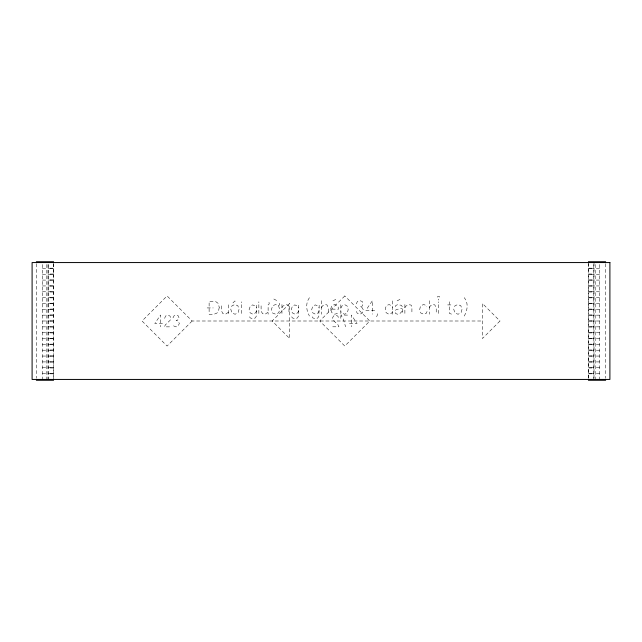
<?xml version="1.0" encoding="UTF-8"?>
<svg xmlns="http://www.w3.org/2000/svg" width="642" height="642" viewBox="0 0 642 642"><rect width="100%" height="100%" fill="white"/><g stroke="black" fill="none" stroke-linecap="round" stroke-linejoin="round"><path stroke-width="0.48" stroke-dasharray="3.21 2.41" d="M330.622 309.155L331.81 305.72L334.667 304.493L337.893 306.065L338.567 309.155L330.622 309.155L331.826 312.662L334.811 314.235L337.138 313.424L338.262 311.868M164.649 318.376L165.5 316.049L167.747 315.206L169.897 316L170.876 317.942L170.122 320.278L165.355 324.86L164.424 326.85L170.676 326.85M464.246 316.041C467.528 310.343 468.692 303.104 464.246 297.647M427.042 311.49L426.152 313.432L423.696 314.235L420.799 312.983L419.724 309.444L420.325 306.772L421.433 305.367L423.744 304.581L425.951 305.367L426.769 306.772M392.663 311.282L391.869 312.919L389.485 314.235L387.415 313.641L385.938 312.277L385.296 309.829L385.698 307.301L386.949 305.335L389.18 304.581L391.387 305.648L392.663 307.414M437.314 297.182L437.627 296.532L439.481 296.532L439.858 298.024L438.478 299.357L438.478 300.071M309.436 297.711C305.415 303.176 306.194 310.423 309.436 316.041M172.979 317.878L174.078 315.792L176.109 315.086L178.179 315.792L179.022 317.878L178.075 319.828L176.109 320.462L178.075 321.152L179.359 323.424L178.075 326.08L176.109 326.85L173.918 326.08L172.826 323.785M356.214 303.875L357.474 301.459L359.817 300.641L362.208 301.459L363.187 303.875L362.088 306.122L359.817 306.86L362.088 307.646L363.573 310.279L362.088 313.344L359.817 314.235L357.289 313.344L356.029 310.696M340.822 308.168L342.009 305.945L344.786 304.669L347.386 306.218L348.213 309.669L347.25 312.871L344.65 314.235L342.05 313.272L340.822 311.571M395.175 306.643L395.873 305.48L397.583 304.645L401.402 305.303L402.245 306.643L402.63 314.227M256.591 310.961L255.388 312.927L252.924 314.243L250.123 312.815L249.112 309.388L250.364 306.065L252.723 304.894L255.299 306.082L256.591 308.16M298.715 310.961L297.519 312.927L295.055 314.243L292.254 312.815L291.243 309.388L292.487 306.065L294.847 304.894L297.423 306.082L298.715 308.16M319.186 310.961L317.991 312.927L315.527 314.243L312.726 312.815L311.707 309.388L312.959 306.065L315.318 304.894L317.894 306.082L319.186 308.16M321.441 307.646L322.517 305.905L324.972 304.364L326.979 304.966L328.367 308.072L328.367 314.235M429.297 307.646L430.373 305.905L432.828 304.364L434.835 304.966L436.223 308.072L436.223 314.235M281.95 307.654L282.929 306.106L285.778 304.637L288.146 305.094L288.964 306.467L288.964 314.235M404.885 307.654L405.872 306.106L408.721 304.637L411.081 305.094L411.907 306.467L411.907 314.235M232.958 302.928L234.9 300.946L236.914 302.928M402.245 311.169L399.87 313.585L397.623 314.235L395.673 313.585L394.918 311.956L395.576 310.15L396.668 309.396L402.245 308.529M192.127 321L167.081 346.046L142.034 321L167.081 295.954L192.127 321L482.431 321M376.332 316.594L377.095 315.864L377.488 313.127M278.5 305.688L279.695 309.356L278.78 312.726L275.779 314.235L272.738 313.135L271.454 309.356L272.738 305.688L275.554 304.565L278.5 305.688L279.575 304.79L279.374 303.193M228.528 312.189L225.486 314.235L222.943 313.665L221.506 310.961L221.506 304.806M268.123 312.189L265.074 314.235L262.53 313.665L261.101 310.961L261.101 304.806M332.909 300.865L336.4 299.068M397.093 300.865L400.576 299.068M451.503 314.123L449.448 313.457L449.296 301.772M42.436 268.404L51.256 268.404M590.744 268.404L599.564 268.404M42.436 274.246L51.256 274.246M590.744 274.246L599.564 274.246M42.436 280.089L51.256 280.089M590.744 280.089L599.564 280.089M42.436 285.939L51.256 285.939M590.744 285.939L599.564 285.939M42.436 291.781L51.256 291.781M590.744 291.781L599.564 291.781M42.436 297.623L51.256 297.623M590.744 297.623L599.564 297.623M42.436 303.465L51.256 303.465M590.744 303.465L599.564 303.465M447.675 304.902L451.366 304.902M207.157 307.919L213.216 307.919M42.436 309.316L51.256 309.316M590.744 309.316L599.564 309.316M374.679 310.295L365.828 310.295L372.488 300.6L372.488 314.235M42.436 315.158L51.256 315.158M347.531 315.094L340.846 315.094L343.318 318.978L345.573 326.802M590.744 315.158L599.564 315.158M42.436 321L51.256 321M590.744 321L599.564 321M162.474 323.44L154.81 323.44L160.572 315.045L160.572 326.85M349.465 323.416L357.064 323.416L351.351 315.094L351.351 326.802M42.436 326.842L51.256 326.842M332.716 326.802L338.912 326.802L337.989 324.828L333.27 320.286L332.524 317.975L333.495 316.041L335.622 315.254L337.844 316.089L338.695 318.4M590.744 326.842L599.564 326.842M42.436 332.684L51.256 332.684M590.744 332.684L599.564 332.684M42.436 338.535L51.256 338.535M590.744 338.535L599.564 338.535M42.436 344.377L51.256 344.377M590.744 344.377L599.564 344.377M42.436 350.219L51.256 350.219M590.744 350.219L599.564 350.219M42.436 356.061L51.256 356.061M590.744 356.061L599.564 356.061M42.436 361.911L51.256 361.911M590.744 361.911L599.564 361.911M42.436 367.754L51.256 367.754M590.744 367.754L599.564 367.754M42.436 373.596L51.256 373.596M590.744 373.596L599.564 373.596M273.821 299.028L277.304 300.825M268.998 302.302L269.199 303.907L268.123 304.806L268.123 314.235M312.205 316.803L312.766 317.886L315.222 318.665L317.646 318.071L318.793 316.514L319.186 305.279M291.733 316.803L292.295 317.886L294.75 318.665L297.174 318.071L298.321 316.514L298.715 305.279M249.602 316.803L250.171 317.886L252.627 318.665L255.043 318.071L256.19 316.514L256.591 305.279M605.663 263.718L605.663 378.282M599.564 264.504L599.564 379.438M595.182 264.504L595.182 379.438M594.002 262.562L594.002 379.438M593.754 264.504L593.754 379.438M588.489 262.562L588.489 379.438M588.385 263.718L588.385 274.68M588.385 275.675L588.385 286.629M588.385 287.624L588.385 315.519M588.385 316.514L588.385 327.476M588.385 328.471L588.385 356.366M588.385 357.361L588.385 368.323M588.385 369.319L588.385 378.282M438.478 301.828L438.478 302.743M438.478 304.637L438.478 314.235M429.297 300.705L429.297 314.235M404.885 304.557L404.885 314.235M392.663 300.881L392.663 314.227M340.822 304.773L340.822 318.36M321.441 300.705L321.441 314.235M281.95 304.557L281.95 314.235M258.846 301.828L258.846 302.743M258.846 304.637L258.846 314.235M241.28 301.828L241.28 302.743M241.28 304.637L241.28 314.235M228.528 304.806L228.528 314.235M53.615 263.718L53.615 272.681M53.615 273.677L53.615 284.639M53.615 285.634L53.615 313.529M53.615 314.524L53.615 325.486M53.615 326.481L53.615 354.376M53.615 355.371L53.615 366.325M53.615 367.32L53.615 378.282M53.511 263.557L53.511 379.438M48.246 264.504L48.246 379.438M47.998 264.504L47.998 379.438M46.818 264.504L46.818 379.438M42.436 264.504L42.436 379.438M36.337 263.718L36.337 378.282M219.251 307.366L218.537 310.969L216.908 313.079L214.043 314.235L209.123 314.235L209.123 301.25L215.864 301.716L218.232 303.417L219.251 307.366M239.025 309.356L238.118 312.726L235.116 314.235L232.067 313.135L230.783 309.356L232.067 305.688L234.892 304.565L237.837 305.688L239.025 309.356M461.991 309.356L461.084 312.726L458.083 314.235L455.034 313.135L453.75 309.356L455.034 305.688L457.858 304.565L460.804 305.688L461.991 309.356M289.694 303.465L272.16 321L289.694 338.535L289.694 303.465M344.794 295.954L319.748 321L344.794 346.046L369.84 321L344.794 295.954M499.966 321L482.431 338.535L482.431 303.465L499.966 321"/><path stroke-width="0.96" d="M36.337 261.727L53.615 261.727M588.385 261.727L605.663 261.727M50.269 268.404L53.093 268.404M588.907 268.404L591.731 268.404M50.269 274.246L53.093 274.246M588.907 274.246L591.731 274.246M50.269 280.089L53.093 280.089M588.907 280.089L591.731 280.089M50.269 285.939L53.093 285.939M588.907 285.939L591.731 285.939M50.269 291.781L53.093 291.781M588.907 291.781L591.731 291.781M50.269 297.623L53.093 297.623M588.907 297.623L591.731 297.623M50.269 303.465L53.093 303.465M588.907 303.465L591.731 303.465M50.269 309.316L53.093 309.316M588.907 309.316L591.731 309.316M50.269 315.158L53.093 315.158M588.907 315.158L591.731 315.158M50.269 321L53.093 321M588.907 321L591.731 321M50.269 326.842L53.093 326.842M588.907 326.842L591.731 326.842M50.269 332.684L53.093 332.684M588.907 332.684L591.731 332.684M50.269 338.535L53.093 338.535M588.907 338.535L591.731 338.535M50.269 344.377L53.093 344.377M588.907 344.377L591.731 344.377M50.269 350.219L53.093 350.219M588.907 350.219L591.731 350.219M50.269 356.061L53.093 356.061M588.907 356.061L591.731 356.061M50.269 361.911L53.093 361.911M588.907 361.911L591.731 361.911M50.269 367.754L53.093 367.754M588.907 367.754L591.731 367.754M50.269 373.596L53.093 373.596M588.907 373.596L591.731 373.596M36.337 380.273L53.615 380.273M588.385 380.273L605.663 380.273M609.9 262.562L32.1 262.562L32.1 379.438L609.9 379.438L609.9 262.562"/></g></svg>
